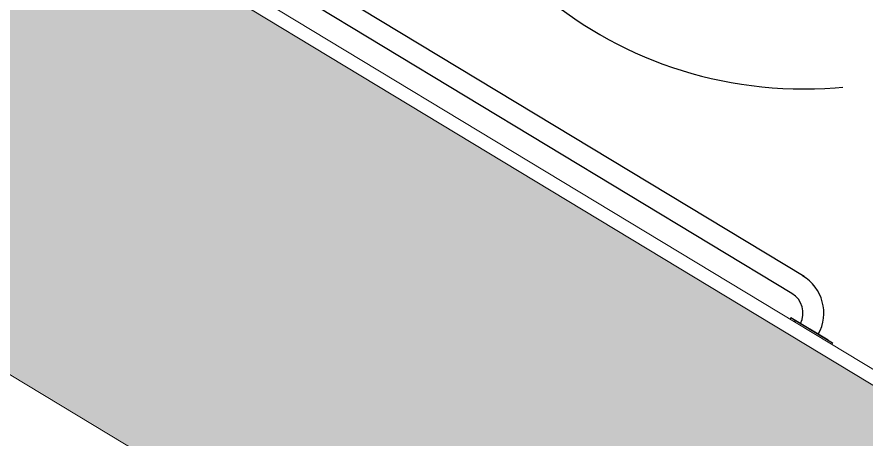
# Model space of a CAD drawing. Header units: centimetres. Extents: x 139057 to 200038, y 34824 to 80516.
# Drawn here: x 164562.8 to 164718.3, y 55783.4 to 55860.6 of the extents above; entities that cross this region are included whole.
import ezdxf

# ---------------------------------------------------------------- set-up
doc = ezdxf.new("R2010")
doc.units = ezdxf.units.CM
doc.header["$LTSCALE"] = 100
doc.linetypes.add('HIDDEN', pattern=[0.5, 0.25, -0.25])
doc.layers.add('410_STRUTTURE_001-AM_0', color=7, linetype='Continuous', lineweight=0)
doc.layers.add('437_RIVESTIMENTI_001-AM_0', color=13, linetype='Continuous', lineweight=0)
doc.layers.add('_retini_strutture', color=7, linetype='Continuous')
doc.layers.add('A-SANITARI', color=6, linetype='Continuous')

# ---------------------------------------------------------------- blocks, each defined once
blk = doc.blocks.new('hand')
at = {"layer": 'A-SANITARI', "color": 8, "linetype": 'HIDDEN', "ltscale": 5}
blk.add_circle((0, 0), 75, dxfattribs=at)

msp = doc.modelspace()

# ---------------------------------------------------------------- hatches: boundary and pattern name
at = {"layer": '_retini_strutture'}
msp.add_hatch(color=256, dxfattribs=at).paths.add_polyline_path([(163786.19, 55200.77), (163841.01, 55175.95, -0.00621), (163903.88, 55342.75), (163963.44, 55306.81), (163989.28, 55349.61), (163922.52, 55389.91, -0.013407), (164075.35, 55744.21), (164611.9, 55420.34), (164627.41, 55446.03), (164088.09, 55771.55, -0.009241), (164205.4, 56010.28), (164906.04, 55587.38), (164769.1, 55360.51), (164747.27, 55373.68), (164731.76, 55348), (164796.4, 55308.98), (164938.51, 55544.42), (164974.14, 55522.91), (165136.92, 55792.6), (165094.11, 55818.43), (164983.01, 55634.36), (164242.26, 56081.47, -0.002919), (164281.84, 56155.32), (164339.37, 56250.63), (164373.61, 56229.96), (164394.28, 56264.2), (164304.16, 56318.6, 0.042639)])

# ---------------------------------------------------------------- linework, layer by layer
at = {"layer": '410_STRUTTURE_001-AM_0', "elevation": 0}
for points in [[(164983.11, 55634.12), (164242.37, 56081.26, -0.002917), (164281.93, 56155.07), (164339.49, 56250.41), (164373.73, 56229.74), (164394.41, 56263.98), (164304.17, 56318.18, 0.042638), (163786.27, 55200.57)], [(163963.53, 55306.6), (163989.37, 55349.41), (163922.61, 55389.71, -0.013407), (164075.45, 55744), (164611.99, 55420.12), (164627.5, 55445.8), (164088.2, 55771.35, -0.009241), (164205.51, 56010.07), (164906.13, 55587.14), (164769.19, 55360.27), (164747.35, 55373.45), (164731.85, 55347.77), (164796.49, 55308.75), (164938.6, 55544.18)]]:
    msp.add_lwpolyline(points, format="xyb", dxfattribs=at)
at = {"layer": '437_RIVESTIMENTI_001-AM_0', "elevation": 0}
msp.add_lwpolyline([(164659.26, 56045.7), (164657.97, 56043.56), (164645.56, 56051.06), (164552.54, 55896.96), (164720.76, 55795.41), (164813.78, 55949.51), (164751.29, 55987.23), (164752.58, 55989.37)], dxfattribs=at)
at = {"layer": 'A-SANITARI'}
for p, q in [((164706.96, 55813.08, 0), (164567.1, 55897.51, 0)), ((164704.74, 55809.98, 0), (164565.13, 55894.26, 0)), ((164704.54, 55805.55, 0), (164704.38, 55805.29, 0)), ((164711.39, 55801.42, 0), (164704.54, 55805.55, 0)), ((164705.34, 55805.07, 0), (164705.18, 55804.81, 0)), ((164705.34, 55805.07, 0), (164712.18, 55800.93, 0)), ((164705.34, 55805.07, 0), (164712.18, 55800.93, 0)), ((164712.18, 55800.93, 0), (164712.03, 55800.68, 0)), ((164712.18, 55800.93, 0), (164712.03, 55800.68, 0))]:
    msp.add_line(p, q, dxfattribs=at)
for radius, start, end in [(8, 331.0321, 58.9548), (4.2, 332.979, 58.982)]:
    msp.add_arc((164702.58, 55806.38, 0), radius, start, end, dxfattribs=at)

# ---------------------------------------------------------------- block references
at = {"layer": 'A-SANITARI', "xscale": -1, "rotation": 238.8829914155343}
msp.add_blockref('hand', (164706.92, 55922.4, -1.1), dxfattribs=at)

doc.saveas('drawing.dxf')
